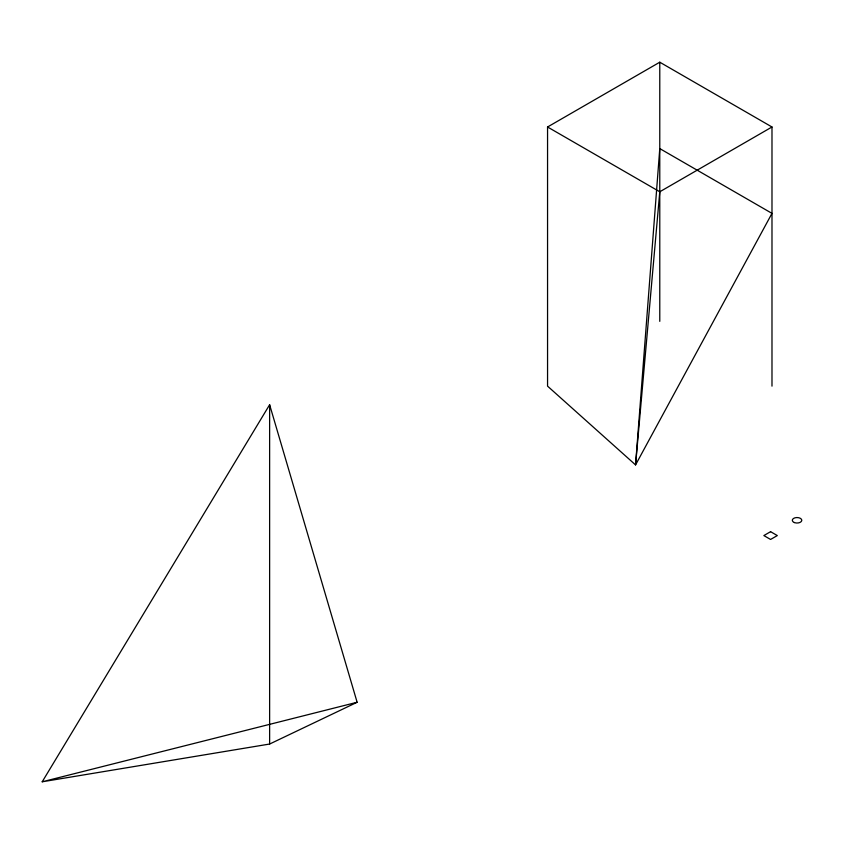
<?xml version="1.0" encoding="UTF-8"?>
<svg xmlns="http://www.w3.org/2000/svg" width="844" height="844" viewBox="0 0 844 844"><rect width="100%" height="100%" fill="white"/><g stroke="black" fill="none" stroke-linecap="round" stroke-linejoin="round"><path stroke-width="1.27" d="M771.986 126.99L659.776 191.778L635.564 464.907L547.556 386.141L547.556 126.99L659.776 62.203L771.986 126.99L771.986 386.141M42.2 781.797L269.626 404.74L357.128 702.261L269.626 744.039L42.2 781.797L357.128 702.261M547.556 126.99L659.776 191.778M659.776 62.203L659.776 321.353M269.626 404.74L269.626 744.039M659.776 148.586L635.564 464.907L771.986 213.374L659.776 148.586M770.583 531.678L763.852 535.571L770.583 539.453L777.313 535.571L770.583 531.678M794.373 522.563A4.758 2.754 0 0 0 801.789 520.484A4.758 2.754 0 0 0 794.964 517.815A4.758 2.754 0 0 0 794.373 522.563"/></g></svg>
